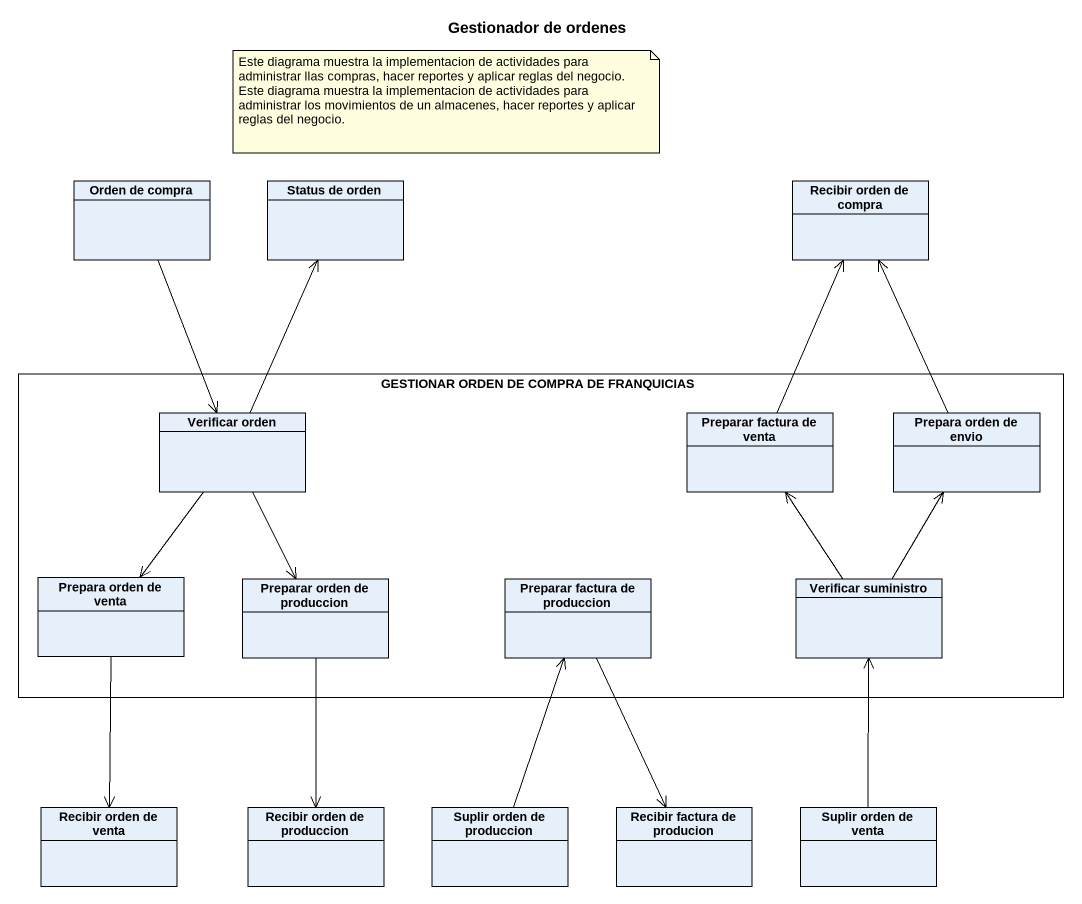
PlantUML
@startuml
title Gestionador de ordenes
hide circle
hide empty members
class "Orden de compra" as Orden_de_compra
class "Status de orden" as Status_de_orden
class "Recibir orden de compra" as Recibir_orden_de_compra
rectangle "GESTIONAR ORDEN DE COMPRA DE FRANQUICIAS" as GESTIONAR_ORDEN_DE_COMPRA {
  class "Verificar orden" as Verificar_orden
  class "Preparar factura de venta" as Preparar_factura_de_venta
  class "Prepara orden de envio" as Prepara_orden_de_envio
  class "Prepara orden de venta" as Prepara_orden_de_venta
  class "Preparar orden de produccion" as Preparar_orden_de_produccion
  class "Preparar factura de produccion" as Preparar_factura_de
  class "Verificar suministro" as Verificar_suministro
}
class "Recibir orden de venta" as Recibir_orden_de_venta
class "Recibir orden de produccion" as Recibir_orden_de_produccion
class "Suplir orden de produccion" as Suplir_orden_de_produccion
class "Recibir factura de producion" as Recibir_factura_de_producion
class "Suplir orden de venta" as Suplir_orden_de_venta
Orden_de_compra --> Verificar_orden
Verificar_orden -up-> Status_de_orden
Verificar_orden --> Prepara_orden_de_venta
Verificar_orden --> Preparar_orden_de_produccion
Preparar_factura_de_venta -up-> Recibir_orden_de_compra
Prepara_orden_de_envio -up-> Recibir_orden_de_compra
Prepara_orden_de_venta --> Recibir_orden_de_venta
Preparar_orden_de_produccion --> Recibir_orden_de_produccion
Preparar_factura_de --> Recibir_factura_de_producion
Verificar_suministro -up-> Preparar_factura_de_venta
Verificar_suministro -up-> Prepara_orden_de_envio
Suplir_orden_de_produccion -up-> Preparar_factura_de
Suplir_orden_de_venta -up-> Verificar_suministro
note as N1
  Este diagrama muestra la implementacion de actividades para administrar llas compras, hacer reportes y aplicar reglas del negocio.
  Este diagrama muestra la implementacion de actividades para administrar los movimientos de un almacenes, hacer reportes y aplicar reglas del negocio.
end note
@enduml
